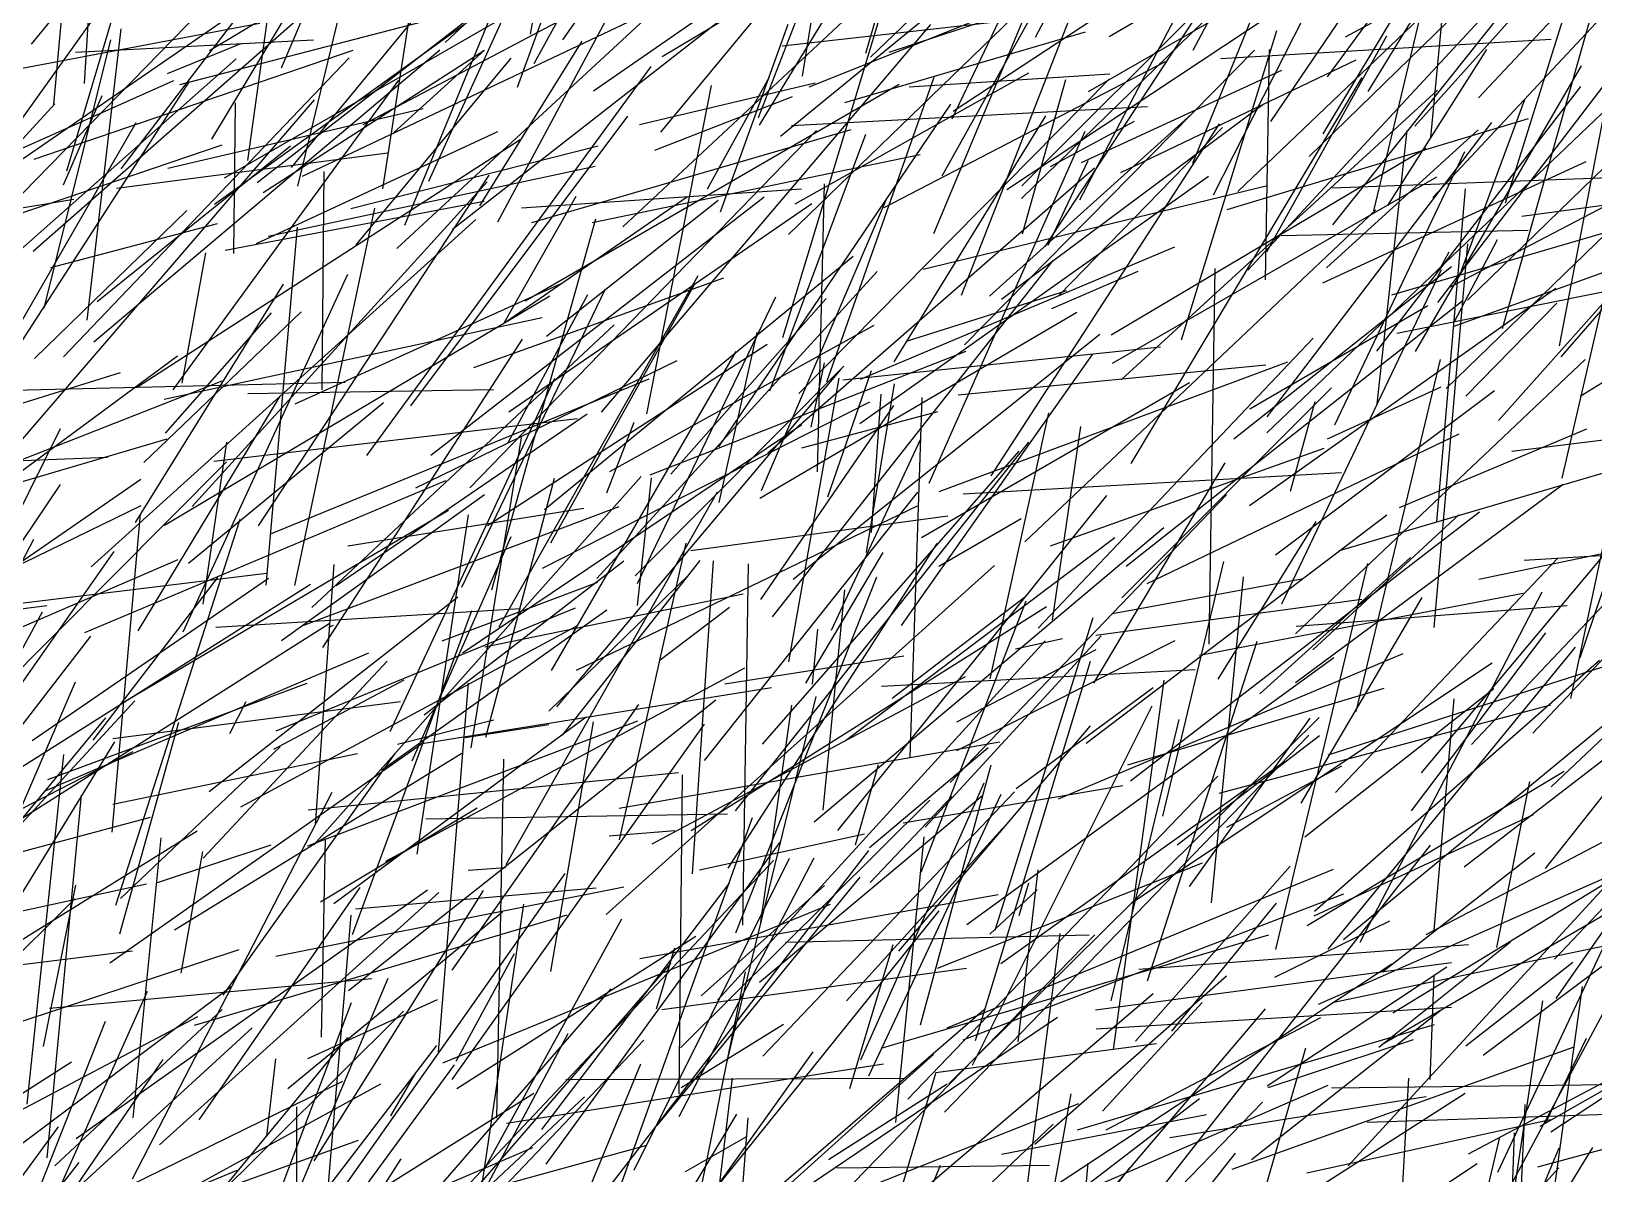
# Model space of a CAD drawing. Header units: metres. Extents: x 0 to 1019, y 0 to 619.
# Drawn here: x 204.1 to 284.2, y 158.8 to 217.4 of the extents above; entities that cross this region are included whole.
import ezdxf

# ---------------------------------------------------------------- set-up
doc = ezdxf.new("R2010")
doc.units = ezdxf.units.M

msp = doc.modelspace()

# ---------------------------------------------------------------- linework, layer by layer
at = {"color": 94}
for p, q in [((243.629, 215.112), (246.579, 233.522)), ((269.498, 158.877), (281.99, 161.603))]:
    msp.add_line(p, q, dxfattribs=at)
at = {"color": 147}
for p, q in [((251.303, 212.917), (260.435, 232.061)), ((282.58, 194.501), (286.183, 210.056)), ((282.018, 178.671), (298.709, 194.398))]:
    msp.add_line(p, q, dxfattribs=at)
at = {"color": 118}
for p, q in [((231.34, 216.966), (240.014, 229.363)), ((275.959, 208.892), (292.351, 226.428))]:
    msp.add_line(p, q, dxfattribs=at)
at = {"color": 91}
for p, q in [((270.56, 215.071), (280.919, 229.195)), ((227.097, 208.466), (232.33, 216.901))]:
    msp.add_line(p, q, dxfattribs=at)
at = {"color": 78}
for p, q in [((208.7, 210.349), (222.702, 228.71)), ((229.018, 214.537), (232.292, 223.489)), ((235.17, 189.085), (242.26, 203.791)), ((237.908, 190.779), (251.084, 192.563))]:
    msp.add_line(p, q, dxfattribs=at)
at = {"color": 181}
msp.add_line((254.887, 209.476), (274.164, 228.758), dxfattribs=at)
at = {"color": 80}
for p, q in [((255.575, 217.103), (261.606, 228.573)), ((249.153, 180.186), (249.774, 198.625)), ((269.807, 185.696), (277.293, 192.619))]:
    msp.add_line(p, q, dxfattribs=at)
at = {"color": 76}
for p, q in [((270.336, 212.157), (280.085, 228.367)), ((242.598, 216.655), (259.627, 218.579))]:
    msp.add_line(p, q, dxfattribs=at)
at = {"color": 17}
for p, q in [((202.961, 208.39), (221.708, 227.626)), ((204.747, 203.204), (208.165, 216.968)), ((208.938, 183.082), (225.481, 192.848)), ((258.176, 180.898), (273.603, 192.609))]:
    msp.add_line(p, q, dxfattribs=at)
at = {"color": 109}
for p, q in [((206.816, 214.739), (207.641, 227.855)), ((226.776, 200.167), (239.604, 204.765)), ((217.704, 146.333), (217.71, 162.254)), ((279.602, 146.019), (280.133, 160.923))]:
    msp.add_line(p, q, dxfattribs=at)
at = {"color": 241}
for p, q in [((213.237, 216.422), (231.915, 227.654)), ((236.069, 211.32), (243.129, 214.058)), ((245.438, 176.429), (259.244, 193.598)), ((189.85, 170.496), (209.319, 180.483)), ((268.553, 152.949), (278.221, 159.344))]:
    msp.add_line(p, q, dxfattribs=at)
at = {"color": 199}
for p, q in [((254.868, 208.826), (274.77, 228.222)), ((228.015, 207.634), (237.066, 224.554)), ((263.66, 216.432), (266.679, 222.109)), ((256.459, 187.207), (257.898, 197.137)), ((208.267, 177.776), (220.818, 180.375))]:
    msp.add_line(p, q, dxfattribs=at)
at = {"color": 35}
for p, q in [((259.354, 217.141), (278.268, 228.179)), ((227.477, 192.063), (241.827, 201.369)), ((197.883, 181.482), (205.587, 197.035)), ((262.57, 166.14), (267.946, 172.704)), ((260.882, 169.308), (277.775, 170.579))]:
    msp.add_line(p, q, dxfattribs=at)
at = {"color": 217}
for p, q in [((275.859, 211.956), (277.36, 228.043)), ((264.951, 184.188), (269.968, 192.262)), ((248.226, 183.213), (255.084, 188.437)), ((241.426, 168.648), (252.889, 178.229))]:
    msp.add_line(p, q, dxfattribs=at)
at = {"color": 216}
for p, q in [((217.439, 210.417), (231.476, 227.477)), ((250.129, 194.229), (258.123, 212.284)), ((216.625, 169.981), (234.481, 173.529))]:
    msp.add_line(p, q, dxfattribs=at)
at = {"color": 176}
for p, q in [((236.44, 216.123), (255.483, 227.49)), ((254.594, 178.573), (261.606, 183.763)), ((237.383, 165.275), (250.158, 177.98))]:
    msp.add_line(p, q, dxfattribs=at)
at = {"color": 134}
for p, q in [((241.433, 212.593), (250.124, 226.84)), ((235.178, 187.961), (235.897, 194.503)), ((269.863, 172.055), (281.111, 177.252)), ((217.64, 154.625), (231.459, 174.216)), ((230.267, 161.086), (239.9, 173.73))]:
    msp.add_line(p, q, dxfattribs=at)
at = {"color": 122}
for p, q in [((278.3, 213.989), (290.567, 227.103)), ((251.209, 178.878), (265.383, 193.63)), ((208.419, 172.6), (214.795, 192.395))]:
    msp.add_line(p, q, dxfattribs=at)
at = {"color": 116}
msp.add_line((213.351, 211.875), (221.936, 226.172), dxfattribs=at)
at = {"color": 37}
for p, q in [((222.11, 209.329), (224.703, 226.044)), ((244.406, 194.817), (244.758, 209.585)), ((224.241, 182.357), (234.478, 190.261)), ((218.277, 175.637), (235.186, 182.054)), ((200.951, 171.732), (209.996, 173.695))]:
    msp.add_line(p, q, dxfattribs=at)
at = {"color": 113}
msp.add_line((205.249, 213.649), (206.319, 225.654), dxfattribs=at)
at = {"color": 236}
for p, q in [((241.38, 212.994), (246.185, 225.318)), ((210.904, 198.541), (230.282, 202.725)), ((206.398, 160.627), (224.403, 173.375)), ((246.065, 163.198), (248.28, 170.582)), ((224.224, 157.774), (229.814, 160.177)), ((274.058, 143.723), (284.15, 160.173))]:
    msp.add_line(p, q, dxfattribs=at)
at = {"color": 215}
for p, q in [((250.804, 209.989), (259.445, 225.505)), ((224.972, 165.051), (226.516, 183.983))]:
    msp.add_line(p, q, dxfattribs=at)
at = {"color": 141}
for p, q in [((257.849, 208.763), (266.56, 225.404)), ((273.649, 208.467), (278.726, 216.468)), ((212.343, 193.044), (227.462, 209.69))]:
    msp.add_line(p, q, dxfattribs=at)
at = {"color": 108}
msp.add_line((269.612, 210.979), (284.197, 225.212), dxfattribs=at)
at = {"color": 83}
for p, q in [((272.921, 208.197), (277.02, 225.339)), ((279.676, 208.615), (283.166, 219.741)), ((278.305, 189.314), (291.701, 192.091)), ((277.642, 165.387), (283.133, 169.67))]:
    msp.add_line(p, q, dxfattribs=at)
at = {"color": 137}
for p, q in [((229.686, 217.255), (231.129, 225.031)), ((213.999, 209.898), (232.522, 220.551)), ((267.651, 212.78), (271.336, 218.217)), ((256.774, 203.859), (265.164, 212.481)), ((280.516, 207.924), (294.033, 209.784)), ((213.562, 186.846), (229.184, 187.808)), ((252.054, 171.611), (270.872, 185.289))]:
    msp.add_line(p, q, dxfattribs=at)
at = {"color": 28}
for p, q in [((247.119, 216.078), (255.943, 224.556)), ((261.3, 189.09), (277.31, 196.765)), ((253.514, 171.307), (258.531, 187.345))]:
    msp.add_line(p, q, dxfattribs=at)
at = {"color": 59}
for p, q in [((256.071, 206.372), (268.036, 224.633)), ((211.885, 186.614), (220.316, 204.947)), ((260.225, 189.981), (277.501, 203.615)), ((232.043, 184.642), (249.529, 193.08)), ((261.582, 157.49), (275.827, 175.674))]:
    msp.add_line(p, q, dxfattribs=at)
at = {"color": 179}
for p, q in [((275.029, 212.535), (285.672, 224.422)), ((266.792, 141.969), (282.416, 159.132))]:
    msp.add_line(p, q, dxfattribs=at)
at = {"color": 222}
for p, q in [((236.365, 212.229), (245.945, 223.834)), ((277.73, 203.62), (297.189, 222.531)), ((249.044, 162.645), (264.923, 179.212))]:
    msp.add_line(p, q, dxfattribs=at)
at = {"color": 156}
for p, q in [((215.197, 210.774), (216.953, 223.418)), ((219.04, 185.808), (229.273, 201.624)), ((236.187, 161.292), (246.595, 174.039))]:
    msp.add_line(p, q, dxfattribs=at)
at = {"color": 209}
for p, q in [((224.476, 209.72), (230.73, 223.488)), ((270.823, 207.486), (282.945, 222.695))]:
    msp.add_line(p, q, dxfattribs=at)
at = {"color": 248}
msp.add_line((225.315, 216.84), (231.741, 222.878), dxfattribs=at)
at = {"color": 121}
for p, q in [((229.879, 215.762), (234.027, 223.319)), ((210.56, 173.752), (216.397, 175.695)), ((218.96, 153.862), (220.497, 172.086)), ((230.123, 151.803), (235.348, 164.462))]:
    msp.add_line(p, q, dxfattribs=at)
at = {"color": 112}
for p, q in [((266.461, 205.153), (283.319, 223.324)), ((247.072, 175.547), (253.153, 180.679))]:
    msp.add_line(p, q, dxfattribs=at)
at = {"color": 89}
for p, q in [((271.47, 217.126), (283.11, 223.376)), ((207.303, 201.484), (225.042, 216.463)), ((255.71, 186.795), (269.815, 201.676)), ((223.614, 179.998), (228.705, 191.502)), ((270.088, 167.514), (286.69, 174.834))]:
    msp.add_line(p, q, dxfattribs=at)
at = {"color": 253}
msp.add_line((215.67, 209.661), (232.022, 222.334), dxfattribs=at)
at = {"color": 87}
for p, q in [((221.101, 212.633), (239.806, 222.512)), ((242.914, 206.991), (255.887, 219.549)), ((276.861, 204.307), (291.183, 211.782)), ((276.016, 171.303), (277.047, 183.183))]:
    msp.add_line(p, q, dxfattribs=at)
at = {"color": 98}
for p, q in [((223.237, 207.463), (229.415, 222.496)), ((256.761, 178.043), (274.428, 185.508)), ((218.295, 177.491), (237.269, 179.404)), ((281.453, 161.262), (299.204, 171.429))]:
    msp.add_line(p, q, dxfattribs=at)
at = {"color": 218}
for p, q in [((254.113, 209.297), (273.449, 222.115)), ((256.23, 206.44), (258.276, 210.78)), ((200.03, 167.361), (208.372, 180.965))]:
    msp.add_line(p, q, dxfattribs=at)
at = {"color": 152}
for p, q in [((258.299, 214.313), (272.256, 222.357)), ((249.819, 205.213), (267.48, 209.493))]:
    msp.add_line(p, q, dxfattribs=at)
at = {"color": 39}
for p, q in [((225.685, 207.253), (244.182, 221.718)), ((248.716, 186.934), (258.505, 200.832))]:
    msp.add_line(p, q, dxfattribs=at)
at = {"color": 220}
for p, q in [((242.501, 212.026), (253.868, 221.319)), ((256.412, 203.2), (260.848, 205.102))]:
    msp.add_line(p, q, dxfattribs=at)
at = {"color": 105}
for p, q in [((250.374, 207.032), (256.538, 221.81)), ((268.217, 188.04), (276.397, 205.19)), ((267.465, 163.327), (276.675, 169.434)), ((281.339, 159.173), (295.332, 162.979)), ((237.642, 158.939), (240.738, 160.721))]:
    msp.add_line(p, q, dxfattribs=at)
at = {"color": 211}
for p, q in [((251.367, 213.32), (264.132, 221.722)), ((267.45, 206.093), (273.59, 217.173))]:
    msp.add_line(p, q, dxfattribs=at)
at = {"color": 254}
for p, q in [((272.632, 214.315), (276.829, 221.174)), ((218.672, 176.726), (219.622, 190.058)), ((260.414, 153.033), (265.842, 159.877))]:
    msp.add_line(p, q, dxfattribs=at)
at = {"color": 95}
for p, q in [((204.191, 206.133), (221.229, 221.104)), ((222.681, 212.222), (227.323, 216.435)), ((273.18, 165.308), (279.93, 170.713)), ((231.5, 163.659), (248.841, 163.73))]:
    msp.add_line(p, q, dxfattribs=at)
at = {"color": 177}
for p, q in [((248.085, 216.34), (261.05, 220.61)), ((206.832, 186.571), (225.349, 194.371))]:
    msp.add_line(p, q, dxfattribs=at)
at = {"color": 133}
for p, q in [((251.78, 203.876), (258.475, 221.014)), ((241.98, 147.588), (256.481, 161.368))]:
    msp.add_line(p, q, dxfattribs=at)
at = {"color": 131}
for p, q in [((264.71, 209.024), (270.761, 220.945)), ((213.489, 208.539), (228.724, 219.523)), ((243.152, 189.305), (258.881, 201.88))]:
    msp.add_line(p, q, dxfattribs=at)
at = {"color": 178}
for p, q in [((197.641, 206.722), (216.356, 219.636)), ((238.763, 209.333), (241.935, 215.081))]:
    msp.add_line(p, q, dxfattribs=at)
at = {"color": 69}
for p, q in [((204.098, 216.75), (206.812, 220.054)), ((265.961, 209.198), (276.973, 219.723))]:
    msp.add_line(p, q, dxfattribs=at)
at = {"color": 14}
for p, q in [((205.914, 210.256), (208.805, 219.946)), ((228.526, 196.283), (232.63, 203.906)), ((244.689, 177.47), (245.802, 188.76)), ((265.385, 176.592), (271.29, 179.741)), ((205.295, 159.227), (213.887, 167.246))]:
    msp.add_line(p, q, dxfattribs=at)
at = {"color": 82}
for p, q in [((232.926, 214.363), (241.177, 220.077)), ((228.448, 174.688), (239.268, 193.8)), ((213.857, 152.949), (229.865, 162.956)), ((277.088, 150.979), (279.392, 160.704))]:
    msp.add_line(p, q, dxfattribs=at)
at = {"color": 21}
msp.add_line((246.888, 216.282), (247.961, 220.007), dxfattribs=at)
at = {"color": 205}
msp.add_line((263.654, 210.647), (267.513, 220.147), dxfattribs=at)
at = {"color": 136}
for p, q in [((211.704, 214.675), (227.74, 218.835)), ((259.588, 165.2), (262.181, 184.133)), ((197.403, 155.717), (214.337, 168.426))]:
    msp.add_line(p, q, dxfattribs=at)
at = {"color": 56}
for p, q in [((216.922, 215.531), (218.618, 219.512)), ((217.752, 209.474), (220.117, 219.215)), ((273.857, 203.896), (293.846, 209.739)), ((258.681, 186.434), (272.31, 188.286)), ((260.506, 172.709), (279.004, 185.024)), ((205.283, 147.587), (220.331, 165.81))]:
    msp.add_line(p, q, dxfattribs=at)
at = {"color": 225}
for p, q in [((242.628, 201.714), (248.007, 219.474)), ((233.56, 172.112), (253.486, 190.008))]:
    msp.add_line(p, q, dxfattribs=at)
at = {"color": 51}
for p, q in [((282.449, 201.285), (285.937, 219.431)), ((222.275, 174.848), (240.675, 184.761)), ((220.359, 168.218), (239.194, 183.124)), ((230.737, 169.19), (232.925, 181.99))]:
    msp.add_line(p, q, dxfattribs=at)
at = {"color": 240}
for p, q in [((201.239, 209.596), (207.404, 218.216)), ((204.243, 210.852), (220.597, 216.435)), ((262.117, 177.166), (265.23, 190.214)), ((202.854, 188.001), (216.157, 189.613))]:
    msp.add_line(p, q, dxfattribs=at)
at = {"color": 145}
for p, q in [((217.998, 209.978), (236.298, 218.65)), ((270.505, 205.285), (278.284, 212.362)), ((227.272, 158.975), (234.369, 171.887))]:
    msp.add_line(p, q, dxfattribs=at)
at = {"color": 13}
for p, q in [((222.828, 206.271), (235.97, 218.429)), ((211.825, 199.372), (213.044, 206.04)), ((242.954, 152.189), (261.617, 168.07))]:
    msp.add_line(p, q, dxfattribs=at)
at = {"color": 96}
for p, q in [((234.423, 207.384), (245.967, 218.15)), ((274.101, 201.928), (288.022, 204.712))]:
    msp.add_line(p, q, dxfattribs=at)
at = {"color": 186}
msp.add_line((243.98, 214.564), (254.245, 218.67), dxfattribs=at)
at = {"color": 20}
for p, q in [((279.524, 202.165), (284.031, 218.078)), ((226.167, 188.903), (233.529, 204.205))]:
    msp.add_line(p, q, dxfattribs=at)
at = {"color": 63}
msp.add_line((195.989, 214.075), (215.804, 217.828), dxfattribs=at)
at = {"color": 115}
for p, q in [((206.956, 202.6), (208.709, 217.53)), ((260.008, 188.352), (270.763, 199.132)), ((208.664, 172.933), (216.847, 180.71)), ((235.684, 153.724), (250.647, 172.306))]:
    msp.add_line(p, q, dxfattribs=at)
at = {"color": 110}
for p, q in [((233.332, 197.882), (250.221, 217.754)), ((240.579, 171.566), (240.86, 190.108))]:
    msp.add_line(p, q, dxfattribs=at)
at = {"color": 198}
for p, q in [((239.424, 208.148), (242.906, 217.776)), ((209.431, 192.227), (217.026, 204.441)), ((260.712, 165.626), (268.645, 174.593)), ((245.343, 146.695), (250.472, 163.989))]:
    msp.add_line(p, q, dxfattribs=at)
at = {"color": 8}
for p, q in [((245.802, 213.758), (258.14, 217.385)), ((263.995, 185.413), (280.581, 188.598)), ((281.737, 161.419), (283.839, 165.771))]:
    msp.add_line(p, q, dxfattribs=at)
at = {"color": 70}
for p, q in [((263.061, 201.582), (267.949, 217.442)), ((227.708, 188.769), (233.034, 207.795)), ((233.605, 193.746), (235.008, 197.363)), ((194.697, 195.047), (208.006, 195.573)), ((240.218, 171.185), (247.452, 189.432)), ((281.088, 181.409), (287.188, 187.905)), ((234.285, 158.14), (241.075, 177.099)), ((239.787, 155.415), (256.704, 166.845))]:
    msp.add_line(p, q, dxfattribs=at)
at = {"color": 90}
for p, q in [((206.356, 216.339), (218.566, 216.962)), ((243.254, 208.553), (255.236, 215.286)), ((267.442, 196.81), (284.611, 213.191)), ((277.056, 202.496), (279.276, 206.729)), ((279.227, 170.432), (280.926, 178.934))]:
    msp.add_line(p, q, dxfattribs=at)
at = {"color": 123}
for p, q in [((211.083, 215.245), (214.884, 216.795)), ((248.788, 176.814), (260.065, 178.732))]:
    msp.add_line(p, q, dxfattribs=at)
at = {"color": 2}
for p, q in [((215.982, 209.141), (227.297, 216.421)), ((251.945, 201.328), (266.818, 216.443)), ((193.442, 195.177), (208.663, 199.917)), ((230.31, 189.869), (247.087, 198.407)), ((208.12, 169.642), (224.164, 180.922))]:
    msp.add_line(p, q, dxfattribs=at)
at = {"color": 72}
for p, q in [((265.076, 216.006), (282.019, 217.004)), ((276.997, 202.267), (293.554, 208.245)), ((226.204, 185.533), (243.602, 197.244))]:
    msp.add_line(p, q, dxfattribs=at)
at = {"color": 66}
msp.add_line((267.38, 204.671), (267.579, 216.467), dxfattribs=at)
at = {"color": 167}
for p, q in [((276.203, 203.495), (286.119, 216.471)), ((196.561, 177.711), (214.098, 195.325)), ((256.637, 158.255), (273.857, 169.58)), ((255.543, 160.344), (265.368, 168.971))]:
    msp.add_line(p, q, dxfattribs=at)
at = {"color": 157}
for p, q in [((201.869, 204.729), (214.602, 215.996)), ((219.721, 188.984), (232.595, 197.8)), ((209.283, 158.557), (219.514, 178.399))]:
    msp.add_line(p, q, dxfattribs=at)
at = {"color": 151}
for p, q in [((205.741, 200.706), (220.394, 216.049)), ((212.9, 188.038), (214.113, 196.331)), ((247.67, 165.264), (267.538, 171.068))]:
    msp.add_line(p, q, dxfattribs=at)
at = {"color": 144}
for p, q in [((220.752, 206.458), (228.691, 216.03)), ((231.038, 182.766), (245.616, 200.08)), ((216.171, 160.744), (216.624, 164.717))]:
    msp.add_line(p, q, dxfattribs=at)
at = {"color": 142}
for p, q in [((221.301, 195.661), (235.879, 215.608)), ((265.417, 208.268), (280.854, 212.935)), ((208.238, 176.341), (209.688, 192.653)), ((252.345, 164.389), (261.569, 182.81)), ((253.832, 159.835), (264.346, 161.867))]:
    msp.add_line(p, q, dxfattribs=at)
at = {"color": 36}
for p, q in [((247.824, 208.376), (262.254, 215.867)), ((227.355, 185.85), (240.601, 188.569))]:
    msp.add_line(p, q, dxfattribs=at)
at = {"color": 75}
msp.add_line((259.965, 210.173), (272.015, 215.949), dxfattribs=at)
at = {"color": 138}
for p, q in [((275.062, 200.983), (283.57, 215.637)), ((259.462, 201.838), (275.59, 211.41))]:
    msp.add_line(p, q, dxfattribs=at)
at = {"color": 226}
for p, q in [((199.534, 209.601), (211.405, 214.885)), ((189.861, 196.87), (205.303, 213.686)), ((282.534, 200.708), (293.55, 213.416)), ((220.717, 172.408), (233.054, 173.485))]:
    msp.add_line(p, q, dxfattribs=at)
at = {"color": 188}
for p, q in [((202.604, 199.946), (212.198, 214.825)), ((244.883, 199.426), (250.393, 215.062))]:
    msp.add_line(p, q, dxfattribs=at)
at = {"color": 25}
for p, q in [((211.371, 199.017), (222.945, 214.897)), ((214.032, 206.181), (227.316, 208.694)), ((268.913, 186.517), (283.76, 200.576)), ((245.896, 167.687), (253.898, 176.55))]:
    msp.add_line(p, q, dxfattribs=at)
at = {"color": 129}
for p, q in [((235.283, 212.623), (244.276, 214.769)), ((226.639, 180.672), (229.234, 196.585)), ((252.505, 165.656), (258.403, 185.101)), ((225.68, 163.656), (238.614, 181.884)), ((211.78, 169.105), (212.883, 175.34)), ((206.324, 150.42), (223.177, 167.154))]:
    msp.add_line(p, q, dxfattribs=at)
at = {"color": 40}
for p, q in [((243.443, 198.829), (259.362, 214.952)), ((232.852, 207.611), (249.666, 211.097)), ((210.922, 192.08), (230.682, 203.845)), ((270.753, 163.23), (285.042, 163.4))]:
    msp.add_line(p, q, dxfattribs=at)
at = {"color": 104}
for p, q in [((249.104, 214.554), (259.397, 215.229)), ((253, 149.572), (260.417, 159.124))]:
    msp.add_line(p, q, dxfattribs=at)
at = {"color": 210}
for p, q in [((254.909, 207.02), (257.132, 214.929)), ((233.091, 189.342), (247.461, 205.092)), ((221.169, 153.72), (233.832, 168.302))]:
    msp.add_line(p, q, dxfattribs=at)
at = {"color": 47}
for p, q in [((257.944, 210.679), (268.211, 215.419)), ((275.824, 163.65), (276.024, 169.021))]:
    msp.add_line(p, q, dxfattribs=at)
at = {"color": 238}
for p, q in [((260.484, 195.249), (272.33, 215.035)), ((267.083, 183.441), (274.805, 190.425)), ((265.657, 159.053), (283.208, 165.326)), ((196.903, 147.182), (206.55, 159.394))]:
    msp.add_line(p, q, dxfattribs=at)
at = {"color": 54}
for p, q in [((205.744, 209.54), (207.718, 214.12)), ((271.165, 190.782), (285.123, 194.88))]:
    msp.add_line(p, q, dxfattribs=at)
at = {"color": 60}
for p, q in [((229.408, 203.578), (248.588, 214.692)), ((248.329, 200.461), (256.113, 213.068)), ((215.199, 198.831), (227.796, 199.044)), ((282, 160.973), (300.552, 173.166))]:
    msp.add_line(p, q, dxfattribs=at)
at = {"color": 106}
msp.add_line((235.656, 197.797), (238.966, 214.621), dxfattribs=at)
at = {"color": 221}
for p, q in [((259.97, 199.528), (276.185, 214.388)), ((244.229, 176.878), (262.164, 191.959)), ((262.853, 175.689), (270.142, 181.302)), ((218.966, 165.821), (219.171, 176.002))]:
    msp.add_line(p, q, dxfattribs=at)
at = {"color": 160}
for p, q in [((273.079, 201), (283.55, 214.58)), ((234.257, 175.949), (237.668, 191.151))]:
    msp.add_line(p, q, dxfattribs=at)
at = {"color": 196}
msp.add_line((277.418, 205.143), (280.677, 213.909), dxfattribs=at)
at = {"color": 93}
for p, q in [((202.797, 195.524), (218.613, 213.898)), ((196.649, 207.203), (206.276, 208.805)), ((228.583, 197.896), (244.105, 208.577)), ((242.932, 185.073), (245.52, 199.629)), ((247.177, 191.698), (247.672, 198.801))]:
    msp.add_line(p, q, dxfattribs=at)
at = {"color": 52}
msp.add_line((211.094, 210.388), (224.182, 213.45), dxfattribs=at)
at = {"color": 154}
for p, q in [((214.473, 206.011), (214.565, 213.746)), ((239.654, 183.947), (248.825, 185.385)), ((219.603, 172.685), (232.545, 182.26)), ((237.316, 152.579), (240.715, 169.174))]:
    msp.add_line(p, q, dxfattribs=at)
at = {"color": 202}
for p, q in [((239.341, 196.105), (251.245, 213.663)), ((240.256, 154.073), (240.842, 161.683))]:
    msp.add_line(p, q, dxfattribs=at)
at = {"color": 155}
for p, q in [((243.063, 212.571), (261.319, 213.552)), ((272.227, 170.701), (281.562, 188.663)), ((251.757, 153.301), (263.986, 162.69))]:
    msp.add_line(p, q, dxfattribs=at)
at = {"color": 148}
for p, q in [((253.215, 203.832), (263.584, 213.157)), ((250.555, 169.369), (264.151, 174.765))]:
    msp.add_line(p, q, dxfattribs=at)
at = {"color": 174}
for p, q in [((253.845, 203.675), (267.257, 213.671)), ((269.396, 176.094), (279.088, 183.699))]:
    msp.add_line(p, q, dxfattribs=at)
at = {"color": 85}
for p, q in [((276.645, 199.087), (291.898, 213.887)), ((219.012, 199.024), (219.114, 210.219)), ((283.514, 185.299), (288.367, 199.699)), ((264.598, 172.714), (266.254, 189.426)), ((226.338, 181.19), (230.632, 181.869))]:
    msp.add_line(p, q, dxfattribs=at)
at = {"color": 162}
for p, q in [((199.216, 194.958), (209.468, 212.731)), ((230.758, 184.633), (240.238, 200.989)), ((239.34, 157.931), (240.053, 163.73)), ((243.845, 142.179), (250.703, 159.261))]:
    msp.add_line(p, q, dxfattribs=at)
at = {"color": 172}
msp.add_line((223.548, 198.206), (234.68, 213.054), dxfattribs=at)
at = {"color": 206}
for p, q in [((226.582, 194.005), (244.361, 212.32)), ((218.472, 187.867), (233.976, 202.36)), ((268.658, 193.832), (269.922, 198.424)), ((230.629, 182.538), (237.825, 189.551)), ((234.239, 177.564), (253.758, 180.964))]:
    msp.add_line(p, q, dxfattribs=at)
at = {"color": 100}
for p, q in [((229.758, 207.596), (246.126, 212.367)), ((235.92, 175.747), (251.994, 184.327)), ((200.1, 146.911), (207.902, 166.641))]:
    msp.add_line(p, q, dxfattribs=at)
at = {"color": 153}
msp.add_line((253.312, 194.614), (265.023, 212.671), dxfattribs=at)
at = {"color": 150}
msp.add_line((256.346, 210.468), (260.649, 212.791), dxfattribs=at)
at = {"color": 231}
for p, q in [((267.468, 197.633), (278.974, 212.738)), ((235.821, 194.67), (252.021, 200.998)), ((203.174, 199.006), (220.18, 199.423))]:
    msp.add_line(p, q, dxfattribs=at)
at = {"color": 127}
msp.add_line((273.103, 198.3), (274.639, 212.32), dxfattribs=at)
at = {"color": 195}
for p, q in [((196.396, 205.64), (213.877, 211.578)), ((270.313, 204.514), (283.814, 210.73)), ((250.639, 193.803), (268.512, 200.45)), ((268.915, 184.019), (282.64, 194.177)), ((269.883, 172.297), (284.503, 185.166))]:
    msp.add_line(p, q, dxfattribs=at)
at = {"color": 245}
for p, q in [((207.462, 203.558), (217.379, 211.537)), ((240.196, 177.442), (255.236, 196.332)), ((241.602, 164.854), (254.5, 178.412)), ((259.202, 161.079), (270.219, 166.833))]:
    msp.add_line(p, q, dxfattribs=at)
at = {"color": 246}
msp.add_line((209.535, 199.171), (229.166, 211.865), dxfattribs=at)
at = {"color": 250}
for p, q in [((215.641, 206.522), (228.015, 212.273)), ((241.54, 193.856), (247.944, 208.798)), ((196.356, 173.667), (208.35, 190.724)), ((251.141, 163.43), (270.132, 182.217)), ((278.533, 164.903), (291.345, 174.498)), ((272.58, 161.461), (288.399, 161.993))]:
    msp.add_line(p, q, dxfattribs=at)
at = {"color": 203}
for p, q in [((220.478, 208.32), (233.151, 211.53)), ((241.583, 180.847), (254.737, 195.882))]:
    msp.add_line(p, q, dxfattribs=at)
at = {"color": 84}
for p, q in [((241.967, 198.976), (246.887, 212.133)), ((218.585, 175.691), (235.369, 194.584)), ((213.058, 147.94), (220.516, 167.599))]:
    msp.add_line(p, q, dxfattribs=at)
at = {"color": 223}
for p, q in [((208.465, 209.366), (222.354, 211.181)), ((248.426, 161.455), (249.877, 176.101)), ((237.269, 153.145), (250.347, 164.936))]:
    msp.add_line(p, q, dxfattribs=at)
at = {"color": 128}
for p, q in [((270.924, 197.231), (277.601, 211.241)), ((273.896, 167.083), (290.184, 177.01))]:
    msp.add_line(p, q, dxfattribs=at)
at = {"color": 182}
for p, q in [((215.748, 192.043), (227.561, 210.035)), ((270.551, 196.501), (276.384, 199.181)), ((245.117, 186.701), (249.705, 196.514))]:
    msp.add_line(p, q, dxfattribs=at)
at = {"color": 71}
for p, q in [((216.233, 206.894), (233.005, 210.496)), ((249.93, 176.599), (258.951, 186.41)), ((258.654, 167.231), (276.905, 169.651))]:
    msp.add_line(p, q, dxfattribs=at)
at = {"color": 187}
for p, q in [((241.861, 195.8), (258.61, 210.414)), ((276.34, 205.27), (276.798, 206.096))]:
    msp.add_line(p, q, dxfattribs=at)
at = {"color": 30}
for p, q in [((246.576, 197.296), (264.451, 209.984)), ((249.679, 166.466), (253.306, 179.785)), ((226.5, 174.396), (228.407, 174.524))]:
    msp.add_line(p, q, dxfattribs=at)
at = {"color": 55}
for p, q in [((259.537, 200.388), (276.157, 209.946)), ((191.577, 172.144), (210.205, 177.105)), ((244.29, 157.078), (257.8, 162.429))]:
    msp.add_line(p, q, dxfattribs=at)
at = {"color": 4}
for p, q in [((270.798, 209.38), (290.217, 210.104)), ((230.408, 192.881), (246.239, 205.877)), ((209.566, 186.671), (216.854, 198.697)), ((267.904, 170.328), (272.615, 190.117)), ((279.283, 158.898), (288.064, 177.626))]:
    msp.add_line(p, q, dxfattribs=at)
at = {"color": 117}
for p, q in [((229.235, 208.359), (243.588, 209.336)), ((193.349, 186.515), (204.886, 187.958)), ((254.686, 165.59), (255.716, 174.403))]:
    msp.add_line(p, q, dxfattribs=at)
at = {"color": 74}
for p, q in [((276.157, 192.255), (277.621, 209.332)), ((255.039, 191.235), (273.039, 208.258)), ((246.617, 199.566), (262.724, 206.351)), ((220.329, 191.027), (232.429, 192.949))]:
    msp.add_line(p, q, dxfattribs=at)
at = {"color": 24}
for p, q in [((217.61, 188.99), (221.708, 208.339)), ((212.698, 161.59), (220.955, 173.509)), ((209.105, 158.209), (220.073, 163.576))]:
    msp.add_line(p, q, dxfattribs=at)
at = {"color": 184}
for p, q in [((224.581, 195.669), (241.669, 208.915)), ((250.622, 189.988), (254.849, 192.428)), ((202.69, 175.516), (206.354, 184.056)), ((239.272, 151.213), (258.63, 171.076))]:
    msp.add_line(p, q, dxfattribs=at)
at = {"color": 228}
for p, q in [((228.344, 202.463), (232.024, 208.948)), ((193.985, 176.93), (205.587, 194.168))]:
    msp.add_line(p, q, dxfattribs=at)
at = {"color": 164}
for p, q in [((228.425, 202.516), (237.744, 208.931)), ((205.1, 205.303), (213.644, 207.555)), ((245.843, 181.032), (259.656, 191.456)), ((238, 174.204), (239.067, 190.256)), ((202.114, 152.52), (222.006, 163.432))]:
    msp.add_line(p, q, dxfattribs=at)
at = {"color": 197}
for p, q in [((230.504, 201.773), (239.31, 208.741)), ((251.541, 180.522), (262.734, 186.169))]:
    msp.add_line(p, q, dxfattribs=at)
at = {"color": 23}
for p, q in [((204.254, 200.625), (212.074, 208.221)), ((248.578, 170.244), (258.399, 181.797)), ((227.123, 157.708), (229.344, 172.652)), ((276.547, 146.214), (282.436, 160.148))]:
    msp.add_line(p, q, dxfattribs=at)
at = {"color": 79}
for p, q in [((207.167, 189.954), (226.883, 207.765)), ((266.558, 193.091), (282.253, 204.235)), ((271.381, 170.831), (287.574, 184.197))]:
    msp.add_line(p, q, dxfattribs=at)
at = {"color": 193}
msp.add_line((279.315, 197.454), (288.55, 207.817), dxfattribs=at)
at = {"color": 88}
for p, q in [((216.142, 189.002), (217.735, 207.356)), ((283.037, 183.2), (286.861, 201.282)), ((237.927, 176.43), (256.143, 187.908))]:
    msp.add_line(p, q, dxfattribs=at)
at = {"color": 180}
for p, q in [((268.177, 206.936), (280.843, 207.202)), ((200.201, 192.355), (211.587, 200.772)), ((251.875, 165.696), (271.388, 173.17))]:
    msp.add_line(p, q, dxfattribs=at)
at = {"color": 170}
for p, q in [((283.502, 198.693), (297.202, 207.17)), ((236.884, 194.705), (244.844, 203.699)), ((219.353, 186.859), (219.588, 186.949)), ((244.971, 159.559), (251.057, 163.429))]:
    msp.add_line(p, q, dxfattribs=at)
at = {"color": 230}
for p, q in [((276.018, 186.838), (277.749, 206.507)), ((251.876, 193.682), (271.273, 194.784)), ((246.634, 164.659), (252.956, 178.874))]:
    msp.add_line(p, q, dxfattribs=at)
at = {"color": 191}
for p, q in [((242.101, 187.375), (256.484, 205.648)), ((258.577, 183.978), (265.307, 195.279)), ((242.765, 170.707), (258.335, 171.068)), ((236.157, 167.281), (237.083, 170.402))]:
    msp.add_line(p, q, dxfattribs=at)
at = {"color": 244}
for p, q in [((264.49, 185.98), (264.789, 205.245)), ((249.739, 191.449), (263.476, 199.395)), ((260.446, 178.968), (278.344, 192.759)), ((225.792, 157.499), (242.142, 174.886)), ((222.586, 153.116), (236.904, 169.626)), ((250.448, 164.015), (261.783, 165.506))]:
    msp.add_line(p, q, dxfattribs=at)
at = {"color": 97}
for p, q in [((265.745, 196.506), (276.907, 205.349)), ((239.361, 193.251), (241.313, 201.962)), ((204.129, 181.036), (216.256, 189.359)), ((218.921, 172.761), (226.948, 177.582)), ((194.807, 150.771), (214.643, 159.001))]:
    msp.add_line(p, q, dxfattribs=at)
at = {"color": 31}
for p, q in [((217.628, 198.303), (231.227, 204.461)), ((279.997, 195.877), (287.709, 196.825)), ((216.521, 180.588), (223.203, 184.151)), ((204.722, 165.355), (206.378, 173.624))]:
    msp.add_line(p, q, dxfattribs=at)
at = {"color": 139}
for p, q in [((228.077, 186.866), (238.29, 204.888)), ((244.084, 197.107), (244.764, 200.415)), ((227.391, 181.205), (230.923, 194.492)), ((223.877, 175.206), (226.501, 192.61)), ((197.144, 173.834), (204.673, 187.643)), ((209.312, 161.695), (210.749, 176.052)), ((251.055, 166.298), (270.863, 174.435)), ((277.788, 159.844), (286.534, 164.477))]:
    msp.add_line(p, q, dxfattribs=at)
at = {"color": 194}
for p, q in [((230.734, 191.184), (238.073, 204.381)), ((193.02, 164.263), (207.91, 182.203)), ((247.037, 163.839), (253.829, 178.284)), ((281.915, 156.042), (283.621, 168.422))]:
    msp.add_line(p, q, dxfattribs=at)
at = {"color": 229}
for p, q in [((248.973, 201.517), (257.182, 204.113)), ((194.011, 183.592), (209.705, 194.442))]:
    msp.add_line(p, q, dxfattribs=at)
at = {"color": 135}
for p, q in [((209.867, 195.288), (217.922, 203.016)), ((233.753, 194.838), (247.313, 202.336))]:
    msp.add_line(p, q, dxfattribs=at)
at = {"color": 64}
for p, q in [((210.971, 196.798), (216.406, 202.971)), ((208.268, 181.146), (223.027, 183.032)), ((217.238, 163.187), (228.257, 172.258))]:
    msp.add_line(p, q, dxfattribs=at)
at = {"color": 232}
for p, q in [((241.446, 193.461), (257.7, 203.013)), ((212.152, 190.14), (222.156, 198.376)), ((213.929, 167.974), (222.754, 180.369)), ((252.143, 155.372), (270.582, 163.362))]:
    msp.add_line(p, q, dxfattribs=at)
at = {"color": 62}
msp.add_line((266.571, 198.051), (275.701, 203.34), dxfattribs=at)
at = {"color": 132}
for p, q in [((277.651, 198.695), (282.315, 203.472)), ((254.717, 148.058), (257.411, 162.919)), ((257.291, 148.381), (258.277, 159.363))]:
    msp.add_line(p, q, dxfattribs=at)
at = {"color": 107}
for p, q in [((245.71, 199.543), (261.995, 201.23)), ((231.331, 181.307), (238.382, 190.27))]:
    msp.add_line(p, q, dxfattribs=at)
at = {"color": 27}
for p, q in [((223.807, 193.994), (237.211, 200.534)), ((220.559, 171.096), (226.683, 187.712)), ((235.295, 169.863), (253.666, 173.138))]:
    msp.add_line(p, q, dxfattribs=at)
at = {"color": 34}
msp.add_line((251.619, 198.76), (267.385, 200.304), dxfattribs=at)
at = {"color": 50}
for p, q in [((272.02, 182.529), (276.346, 200.586)), ((213.447, 195.36), (232.103, 197.558))]:
    msp.add_line(p, q, dxfattribs=at)
at = {"color": 249}
for p, q in [((216.416, 191.653), (235.77, 199.594)), ((203.284, 179.479), (218.402, 189.065))]:
    msp.add_line(p, q, dxfattribs=at)
at = {"color": 68}
for p, q in [((222.493, 181.5), (230.931, 199.621)), ((222.042, 179.512), (233.601, 187.735)), ((225.918, 163.193), (238.168, 171)), ((225.878, 164.602), (228.863, 170.113)), ((264.303, 147.426), (269.44, 165.287))]:
    msp.add_line(p, q, dxfattribs=at)
at = {"color": 189}
for p, q in [((235.056, 189.478), (245.747, 200.244)), ((281.734, 174.477), (292.96, 188.675))]:
    msp.add_line(p, q, dxfattribs=at)
at = {"color": 81}
for p, q in [((244.938, 193.535), (247.165, 200.021)), ((213.219, 178.427), (225.965, 188.407))]:
    msp.add_line(p, q, dxfattribs=at)
at = {"color": 252}
msp.add_line((201.434, 194.586), (213.881, 199.479), dxfattribs=at)
at = {"color": 166}
msp.add_line((246.91, 190.675), (248.354, 199.333), dxfattribs=at)
at = {"color": 58}
for p, q in [((267.895, 190.554), (279.122, 198.995)), ((270.593, 180.309), (287.709, 185.79)), ((231.934, 155.826), (247.033, 175.393)), ((237.305, 161.756), (244.226, 175.029))]:
    msp.add_line(p, q, dxfattribs=at)
at = {"color": 214}
for p, q in [((241.499, 188.267), (248.317, 198.227)), ((239.822, 174.499), (250.537, 191.147)), ((273.389, 169.202), (281.186, 175.288))]:
    msp.add_line(p, q, dxfattribs=at)
at = {"color": 5}
msp.add_line((243.592, 196.053), (250.567, 197.903), dxfattribs=at)
at = {"color": 22}
for p, q in [((253.249, 184.206), (256.267, 197.85)), ((259.453, 167.693), (262.956, 182.112)), ((218.264, 164.731), (224.925, 167.757)), ((218.186, 147.526), (235.496, 165.669))]:
    msp.add_line(p, q, dxfattribs=at)
at = {"color": 103}
for p, q in [((195.438, 191.92), (211.066, 196.503)), ((196.511, 166.419), (212.6, 176.402))]:
    msp.add_line(p, q, dxfattribs=at)
at = {"color": 130}
for p, q in [((274.248, 192.989), (283.852, 197.029)), ((218.604, 159.487), (227.271, 173.344))]:
    msp.add_line(p, q, dxfattribs=at)
at = {"color": 44}
for p, q in [((256.353, 191.025), (270.378, 196.031)), ((267.511, 163.243), (274.965, 165.703)), ((245.401, 159.135), (256.291, 159.272))]:
    msp.add_line(p, q, dxfattribs=at)
at = {"color": 10}
for p, q in [((275.372, 179.378), (288.152, 194.657)), ((277.936, 180.829), (289.28, 192.858)), ((201.735, 174.776), (209.393, 183.082)), ((237.409, 163.244), (242.666, 166.499)), ((196.496, 158.371), (206.149, 164.565))]:
    msp.add_line(p, q, dxfattribs=at)
at = {"color": 38}
for p, q in [((196.818, 186.801), (209.723, 193.088)), ((262.466, 160.681), (275.605, 162.793)), ((209.584, 156.502), (220.877, 160.545))]:
    msp.add_line(p, q, dxfattribs=at)
at = {"color": 158}
for p, q in [((216.926, 186.174), (227.338, 193.662)), ((227.961, 161.67), (228.317, 180.09))]:
    msp.add_line(p, q, dxfattribs=at)
at = {"color": 45}
for p, q in [((238.618, 180.018), (249.554, 193.769)), ((232.59, 149.03), (240.267, 161.88))]:
    msp.add_line(p, q, dxfattribs=at)
at = {"color": 48}
msp.add_line((218.063, 186.958), (234.242, 193.032), dxfattribs=at)
at = {"color": 183}
for p, q in [((196.987, 177.579), (204.231, 191.365)), ((243.807, 183.985), (247.764, 190.685)), ((216.386, 155.005), (235.653, 160.284))]:
    msp.add_line(p, q, dxfattribs=at)
at = {"color": 26}
for p, q in [((280.632, 190.282), (294.854, 191.152)), ((282.284, 167.803), (292.608, 182.681)), ((257.738, 161.07), (276.036, 166.469))]:
    msp.add_line(p, q, dxfattribs=at)
at = {"color": 161}
for p, q in [((192.054, 181.869), (211.621, 190.316)), ((261.322, 168.719), (266.944, 186.139)), ((254.74, 172.059), (255.236, 173.748))]:
    msp.add_line(p, q, dxfattribs=at)
at = {"color": 101}
for p, q in [((270.97, 178.378), (282.348, 190.366)), ((238.359, 174.403), (246.806, 176.256))]:
    msp.add_line(p, q, dxfattribs=at)
at = {"color": 1}
msp.add_line((207.264, 181.065), (213.665, 189.398), dxfattribs=at)
at = {"color": 111}
for p, q in [((225.162, 186.146), (233.144, 189.16)), ((204.946, 179.039), (218.235, 183.977))]:
    msp.add_line(p, q, dxfattribs=at)
at = {"color": 57}
for p, q in [((259.522, 187.551), (269.237, 189.334)), ((198.077, 164.779), (206.33, 172.919)), ((212.462, 166.45), (231.573, 172.102)), ((270.785, 167.597), (285.312, 170.622))]:
    msp.add_line(p, q, dxfattribs=at)
at = {"color": 169}
for p, q in [((269.203, 177.826), (275.415, 188.377)), ((239.285, 167.721), (256.076, 186.159))]:
    msp.add_line(p, q, dxfattribs=at)
at = {"color": 149}
for p, q in [((282.198, 169.825), (300.262, 188.96)), ((271.607, 159.221), (288.642, 177.747))]:
    msp.add_line(p, q, dxfattribs=at)
at = {"color": 67}
for p, q in [((216.641, 181.539), (231.996, 187.848)), ((208.635, 171.13), (211.664, 181.986)), ((273.299, 165.431), (288.31, 174.195)), ((280.174, 150.844), (280.686, 162.37))]:
    msp.add_line(p, q, dxfattribs=at)
at = {"color": 15}
msp.add_line((236.329, 185.173), (239.897, 187.884), dxfattribs=at)
at = {"color": 32}
for p, q in [((249.725, 174.282), (255.098, 188.2)), ((236.43, 167.249), (252.05, 169.366)), ((215.789, 153.163), (222.388, 168.848)), ((253.056, 150.472), (267.381, 167.273))]:
    msp.add_line(p, q, dxfattribs=at)
at = {"color": 16}
msp.add_line((268.94, 186.903), (282.845, 187.966), dxfattribs=at)
at = {"color": 124}
msp.add_line((201.399, 175.659), (219.366, 187.037), dxfattribs=at)
at = {"color": 143}
for p, q in [((214.843, 177.643), (232.091, 186.945)), ((249.761, 144.483), (267.223, 162.498))]:
    msp.add_line(p, q, dxfattribs=at)
at = {"color": 171}
for p, q in [((244.142, 183.936), (244.415, 186.755)), ((260.317, 179.789), (273.453, 183.73)), ((190.309, 167.932), (209.277, 170.25))]:
    msp.add_line(p, q, dxfattribs=at)
at = {"color": 19}
msp.add_line((193.856, 169.2), (207.146, 186.386), dxfattribs=at)
at = {"color": 237}
for p, q in [((254.56, 185.739), (256.966, 186.265)), ((270.582, 170.346), (283.276, 185.823)), ((269.51, 171.553), (282.687, 179.468))]:
    msp.add_line(p, q, dxfattribs=at)
at = {"color": 120}
for p, q in [((274.853, 177.439), (281.741, 186.569)), ((222.534, 161.795), (223.803, 163.996))]:
    msp.add_line(p, q, dxfattribs=at)
at = {"color": 251}
msp.add_line((204.799, 178.458), (221.398, 185.541), dxfattribs=at)
at = {"color": 119}
for p, q in [((212.898, 175.006), (222.346, 185.105)), ((214.278, 181.392), (215.107, 183.033)), ((230.492, 159.31), (242.482, 175.833)), ((266.657, 159.562), (276.374, 167.231)), ((200.459, 149.54), (210.855, 164.688))]:
    msp.add_line(p, q, dxfattribs=at)
at = {"color": 207}
for p, q in [((251.555, 181.994), (258.699, 185.705)), ((203.57, 166.631), (214.748, 170.317)), ((197.744, 150.73), (205.485, 161.224))]:
    msp.add_line(p, q, dxfattribs=at)
at = {"color": 99}
for p, q in [((247.685, 183.829), (263.771, 184.677)), ((241.497, 171.726), (243.084, 182.844)), ((258.695, 166.255), (276.905, 167.362))]:
    msp.add_line(p, q, dxfattribs=at)
at = {"color": 235}
for p, q in [((224.134, 180.881), (242.053, 183.765)), ((205.024, 167.309), (221.561, 168.831)), ((201.991, 150.148), (210.058, 168.187))]:
    msp.add_line(p, q, dxfattribs=at)
at = {"color": 255}
for p, q in [((277.561, 174.563), (289.59, 183.83)), ((225.666, 169.267), (235.247, 182.889))]:
    msp.add_line(p, q, dxfattribs=at)
at = {"color": 190}
for p, q in [((239.797, 164.668), (244.341, 183.298)), ((264.995, 178.34), (282.003, 182.87))]:
    msp.add_line(p, q, dxfattribs=at)
at = {"color": 73}
for p, q in [((222.87, 180.855), (227.809, 182.101)), ((203.879, 162.4), (205.765, 180.321)), ((275.62, 171.084), (286.058, 176.567))]:
    msp.add_line(p, q, dxfattribs=at)
at = {"color": 126}
for p, q in [((263.471, 173.559), (269.67, 182.189)), ((238.446, 167.94), (244.765, 173.598))]:
    msp.add_line(p, q, dxfattribs=at)
at = {"color": 12}
msp.add_line((250.921, 161.978), (269.596, 181.309), dxfattribs=at)
at = {"color": 140}
for p, q in [((211.439, 171.337), (226.16, 180.386)), ((233.724, 176.148), (237.082, 176.43))]:
    msp.add_line(p, q, dxfattribs=at)
at = {"color": 114}
msp.add_line((246.344, 175.697), (247.528, 179.805), dxfattribs=at)
at = {"color": 192}
msp.add_line((253.806, 169.6), (268.366, 179.98), dxfattribs=at)
at = {"color": 125}
msp.add_line((237.313, 162.924), (237.482, 179.277), dxfattribs=at)
at = {"color": 77}
for p, q in [((204.913, 159.641), (206.669, 178.229)), ((224.565, 152.808), (231.612, 166.01))]:
    msp.add_line(p, q, dxfattribs=at)
at = {"color": 233}
msp.add_line((247.107, 173.763), (251.294, 178.177), dxfattribs=at)
at = {"color": 213}
msp.add_line((224.321, 177.025), (239.783, 177.276), dxfattribs=at)
at = {"color": 33}
msp.add_line((235.009, 159.004), (242.96, 175.006), dxfattribs=at)
at = {"color": 18}
msp.add_line((210.671, 160.314), (224.992, 173.244), dxfattribs=at)
at = {"color": 9}
msp.add_line((253.236, 171.114), (255.661, 173.389), dxfattribs=at)
at = {"color": 46}
for p, q in [((225.192, 164.519), (245.071, 172.655)), ((277.785, 154.168), (287.278, 171.914))]:
    msp.add_line(p, q, dxfattribs=at)
at = {"color": 11}
for p, q in [((267.852, 168.903), (273.741, 171.793)), ((280.088, 157.657), (281.593, 167.691))]:
    msp.add_line(p, q, dxfattribs=at)
at = {"color": 146}
msp.add_line((255.022, 157.057), (256.841, 171.148), dxfattribs=at)
at = {"color": 247}
msp.add_line((259.011, 162.026), (264.124, 167.602), dxfattribs=at)
at = {"color": 86}
for p, q in [((193.842, 156.965), (212.628, 166.879)), ((262.981, 153.59), (277.607, 162.955))]:
    msp.add_line(p, q, dxfattribs=at)
at = {"color": 212}
for p, q in [((233.649, 150.587), (252.981, 167.279)), ((216.722, 148.008), (232.454, 162.774))]:
    msp.add_line(p, q, dxfattribs=at)
at = {"color": 200}
msp.add_line((199.15, 151.404), (215.411, 166.313), dxfattribs=at)
at = {"color": 41}
msp.add_line((216.319, 154.21), (224.881, 165.405), dxfattribs=at)
at = {"color": 239}
msp.add_line((230.721, 146.273), (244.185, 165.067), dxfattribs=at)
at = {"color": 43}
msp.add_line((212.693, 146.538), (225.799, 164.404), dxfattribs=at)
at = {"color": 42}
msp.add_line((228.451, 161.409), (247.794, 164.461), dxfattribs=at)
at = {"color": 53}
msp.add_line((273.975, 150.474), (274.73, 163.728), dxfattribs=at)
at = {"color": 168}
msp.add_line((211.359, 141.283), (223.051, 159.581), dxfattribs=at)

doc.saveas('drawing.dxf')
